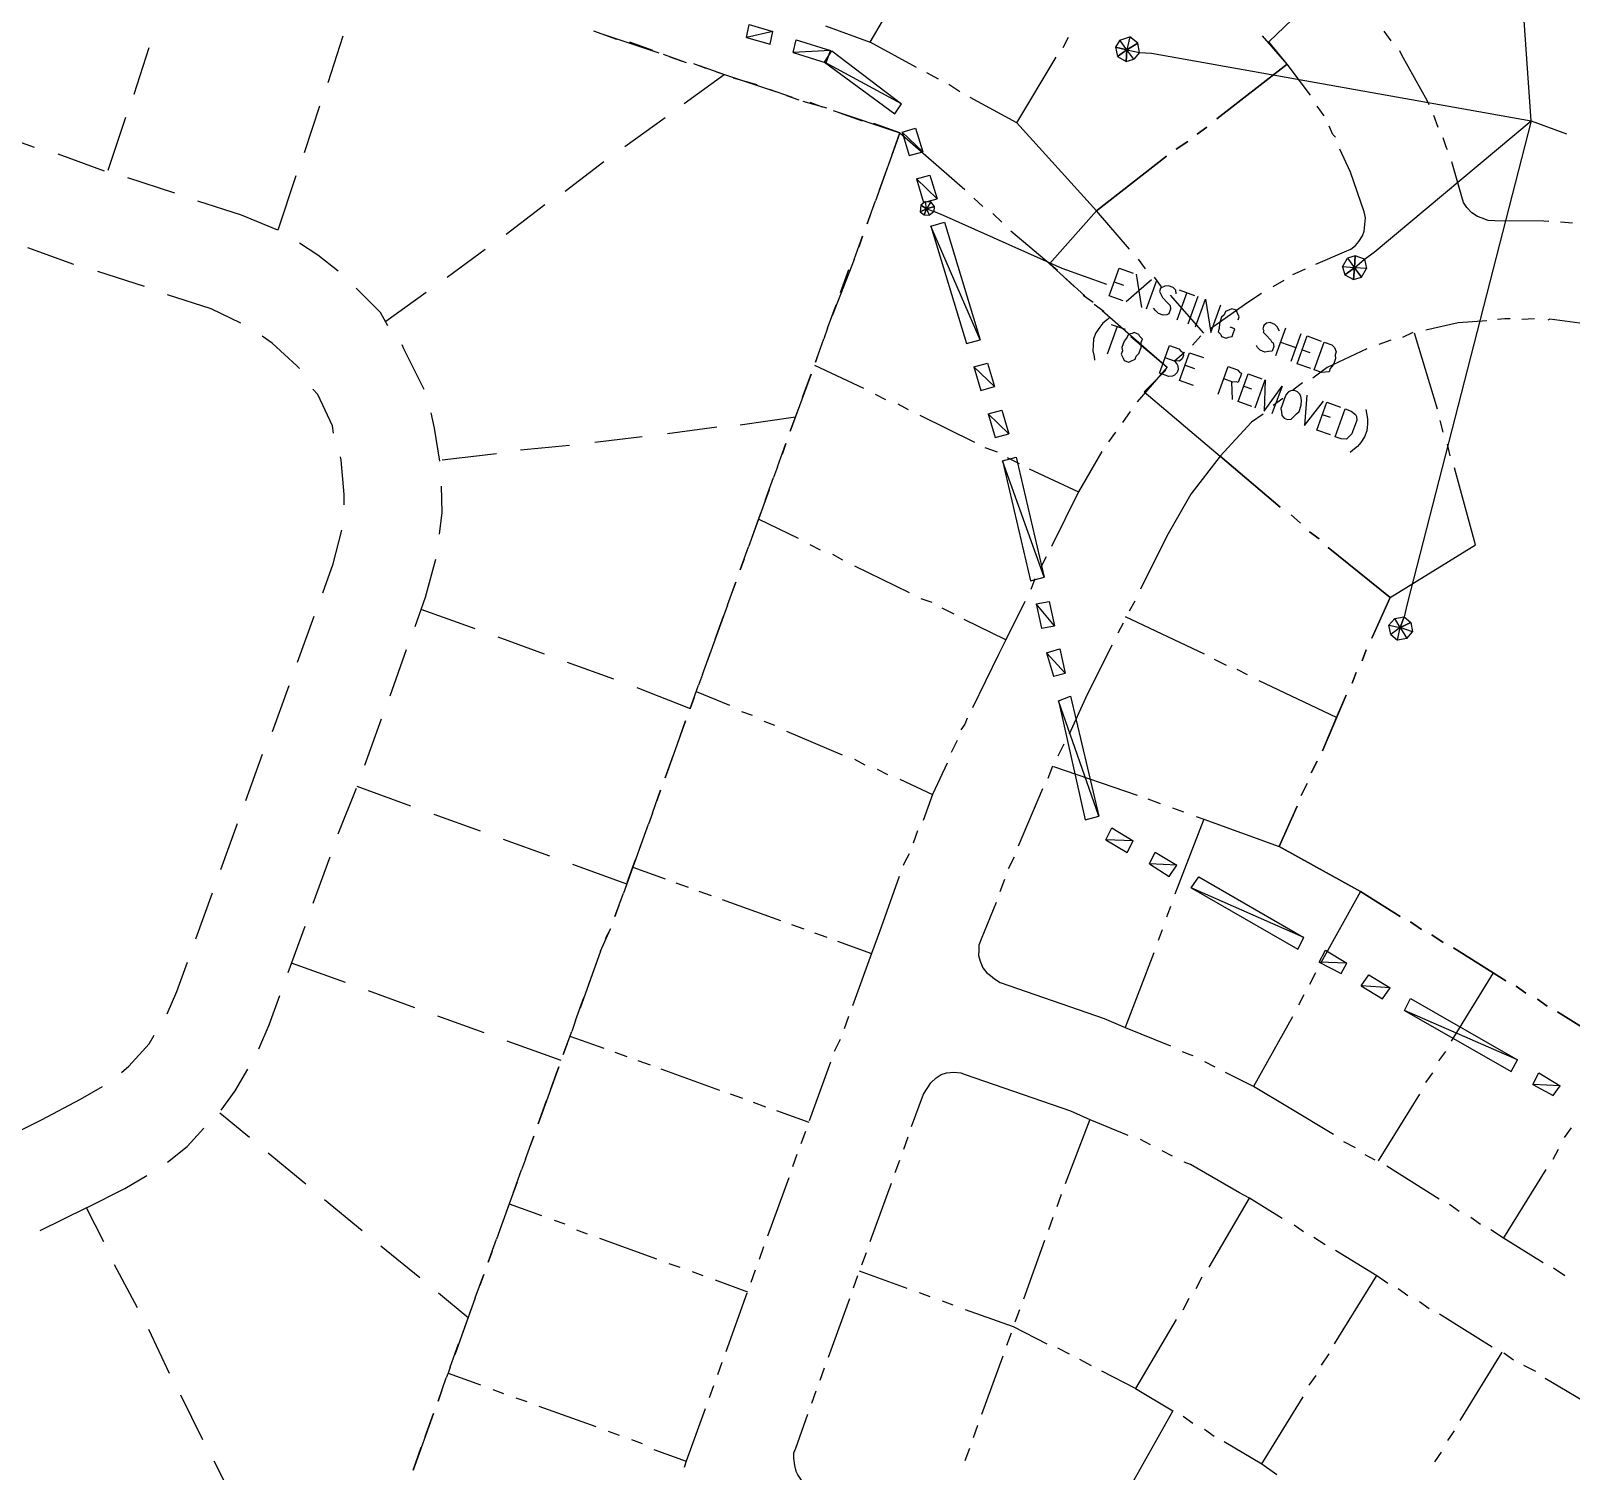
# Model space of a CAD drawing. Header units: feet. Extents: x 2484883 to 2491360, y 414166 to 419420.
# Drawn here: x 2487220 to 2488284, y 416604 to 417599 of the extents above; entities that cross this region are included whole.
import ezdxf

# ---------------------------------------------------------------- set-up
doc = ezdxf.new("R2010")
doc.units = ezdxf.units.FT
for name, color, linetype in [('CLEARING_LIMITS', 4, 'Continuous'), ('EXISTING_DETAIL', 9, 'Continuous'), ('SITE_BASE', 8, 'Continuous')]:
    doc.layers.add(name, color=color, linetype=linetype)

msp = doc.modelspace()

# ---------------------------------------------------------------- linework, layer by layer
at = {"layer": 'CLEARING_LIMITS'}
for points in [[(2487733, 417598.5), (2487714.7, 417594.4), (2487716.7, 417603.3), (2487733, 417598.5)], [(2487731, 417589.7), (2487733, 417598.5), (2487714.7, 417594.4), (2487731, 417589.7)], [(2487772.8, 417585.4), (2487747, 417583.9), (2487749, 417592.8), (2487772.8, 417585.4)], [(2487769.7, 417576.9), (2487772.8, 417585.4), (2487747, 417583.9), (2487769.7, 417576.9)], [(2487821.9, 417548.4), (2487768.6, 417577.3), (2487773.8, 417585), (2487821.9, 417548.4)], [(2487817.1, 417541.7), (2487821.9, 417548.4), (2487768.6, 417577.3), (2487817.1, 417541.7)], [(2487836.5, 417515.4), (2487822.2, 417529), (2487831.5, 417531.7), (2487836.5, 417515.4)], [(2487827.1, 417512.8), (2487836.5, 417515.4), (2487822.2, 417529), (2487827.1, 417512.8)], [(2487846.4, 417483), (2487832.1, 417496.6), (2487841.4, 417499.2), (2487846.4, 417483)], [(2487837, 417480.4), (2487846.4, 417483), (2487832.1, 417496.6), (2487837, 417480.4)], [(2487876.2, 417385.6), (2487842, 417464.1), (2487851.4, 417466.8), (2487876.2, 417385.6)], [(2487866.8, 417383), (2487876.2, 417385.6), (2487842, 417464.1), (2487866.8, 417383)], [(2487886.1, 417353.2), (2487871.7, 417366.8), (2487881.1, 417369.4), (2487886.1, 417353.2)], [(2487876.7, 417350.6), (2487886.1, 417353.2), (2487871.7, 417366.8), (2487876.7, 417350.6)], [(2487896, 417320.7), (2487881.7, 417334.3), (2487891, 417337), (2487896, 417320.7)], [(2487886.6, 417318.1), (2487896, 417320.7), (2487881.7, 417334.3), (2487886.6, 417318.1)], [(2487920.3, 417221.7), (2487891.6, 417301.9), (2487900.9, 417304.5), (2487920.3, 417221.7)], [(2487911, 417219.1), (2487920.3, 417221.7), (2487891.6, 417301.9), (2487911, 417219.1)], [(2487927.4, 417187.9), (2487914.9, 417203.2), (2487923.8, 417204.8), (2487927.4, 417187.9)], [(2487918.4, 417186.3), (2487927.4, 417187.9), (2487914.9, 417203.2), (2487918.4, 417186.3)], [(2487934.8, 417155.2), (2487921.9, 417169.4), (2487931.2, 417172.1), (2487934.8, 417155.2)], [(2487926.8, 417153.2), (2487934.8, 417155.2), (2487921.9, 417169.4), (2487926.8, 417153.2)], [(2487958, 417056.5), (2487930.3, 417136.3), (2487938.6, 417139.3), (2487958, 417056.5)], [(2487948.7, 417053.9), (2487958, 417056.5), (2487930.3, 417136.3), (2487948.7, 417053.9)], [(2487981.9, 417039.5), (2487963, 417040.3), (2487967.1, 417048.4), (2487981.9, 417039.5)], [(2487977.8, 417031.4), (2487981.9, 417039.5), (2487963, 417040.3), (2487977.8, 417031.4)], [(2488011.9, 417022.6), (2487993, 417023.5), (2487997.1, 417031.6), (2488011.9, 417022.6)], [(2488006.7, 417014.9), (2488011.9, 417022.6), (2487993, 417023.5), (2488006.7, 417014.9)], [(2488099.8, 416972.8), (2488021.9, 417007), (2488027.1, 417014.7), (2488099.8, 416972.8)], [(2488095.6, 416964.7), (2488099.8, 416972.8), (2488021.9, 417007), (2488095.6, 416964.7)], [(2488129.4, 416954.9), (2488110.4, 416955.7), (2488114.6, 416963.9), (2488129.4, 416954.9)], [(2488125.6, 416947.8), (2488129.4, 416954.9), (2488110.4, 416955.7), (2488125.6, 416947.8)], [(2488159.4, 416938), (2488139.3, 416939.3), (2488144.5, 416947), (2488159.4, 416938)], [(2488154.1, 416930.3), (2488159.4, 416938), (2488139.3, 416939.3), (2488154.1, 416930.3)], [(2488247.2, 416888.2), (2488169.3, 416922.4), (2488173.5, 416930.5), (2488247.2, 416888.2)], [(2488243, 416880.1), (2488247.2, 416888.2), (2488169.3, 416922.4), (2488243, 416880.1)], [(2488276.8, 416870.3), (2488257.8, 416871.2), (2488262, 416879.3), (2488276.8, 416870.3)], [(2488272, 416863.6), (2488276.8, 416870.3), (2488257.8, 416871.2), (2488272, 416863.6)]]:
    msp.add_lwpolyline(points, dxfattribs=at)
at = {"layer": 'EXISTING_DETAIL'}
for p, q in [((2487613.5, 417597.3), (2487654.3, 417583.7)), ((2487832.2, 417573.5), (2487800.1, 417591.1)), ((2487933.5, 417587.4), (2487937.2, 417594.5)), ((2488160.1, 417592.1), (2488155.2, 417598.6)), ((2487661.7, 417581), (2487670.3, 417577.9)), ((2487678.1, 417576.3), (2487686.6, 417573.2)), ((2487694, 417570.5), (2487734.8, 417557)), ((2487847.4, 417565.6), (2487839.3, 417569.8)), ((2487862.2, 417556.7), (2487854.5, 417561.9)), ((2487742.3, 417554.3), (2487750.8, 417551.2)), ((2487758.6, 417549.6), (2487767.1, 417546.5)), ((2487901.4, 417535.3), (2487869.3, 417552.9)), ((2488113.7, 417540.3), (2488108.9, 417546.9)), ((2488192.6, 417532.2), (2488189.6, 417540.5)), ((2487820.7, 417528.4), (2487803.8, 417481.6)), ((2487871.8, 417483.4), (2487878.1, 417477.5)), ((2487800.7, 417473), (2487798, 417465.6)), ((2487884.8, 417472.7), (2487891.1, 417466.8)), ((2488285.4, 417466.2), (2488277.1, 417466.8)), ((2487794.9, 417457.1), (2487792.3, 417449.6)), ((2487897.4, 417460.9), (2487929.6, 417433.7)), ((2487789.2, 417441.1), (2487773.9, 417402.2)), ((2487985.3, 417441.2), (2487990.1, 417434.6)), ((2487934.8, 417428.2), (2487941.1, 417422.3)), ((2487996.4, 417428.8), (2488001.2, 417422.2)), ((2488085.8, 417426.5), (2488078.2, 417422)), ((2487947.4, 417416.4), (2487954.1, 417411.6)), ((2487954.8, 417410.1), (2487961.5, 417405.3)), ((2488007.5, 417416.3), (2488030.5, 417390)), ((2487967.7, 417399.4), (2487974, 417393.5)), ((2488259, 417400), (2488250.4, 417399.5)), ((2487770.8, 417393.6), (2487768.1, 417386.2)), ((2487980.3, 417387.7), (2488005.2, 417366.6)), ((2488028.6, 417388.2), (2488022.8, 417381.9)), ((2488175, 417390.6), (2488167.8, 417387.2)), ((2488192, 417337.6), (2488176.1, 417390.2)), ((2487765, 417377.7), (2487762.3, 417370.2)), ((2488017.3, 417376.7), (2488010.3, 417370.8)), ((2488159.9, 417385.3), (2488151.6, 417382.3)), ((2487761.6, 417368.1), (2487795.5, 417352.2)), ((2487759.3, 417361.7), (2487745, 417322.4)), ((2488098.7, 417355.7), (2488092.1, 417350.8)), ((2487803.7, 417348.1), (2487810.7, 417344.3)), ((2488085.2, 417344.9), (2488078.6, 417340.1)), ((2487819.2, 417341.3), (2487826.3, 417337.5)), ((2487979.7, 417336.1), (2487974.5, 417328.4)), ((2487834.4, 417333.4), (2487872.2, 417314.9)), ((2488195.9, 417321.8), (2488193.9, 417329.7)), ((2487742, 417313.9), (2487739.3, 417306.4)), ((2487969.7, 417321.7), (2487964.9, 417315.1)), ((2488200.8, 417305.5), (2488198.9, 417313.5)), ((2487879.3, 417311.1), (2487887.8, 417308.1)), ((2487894.9, 417304.3), (2487903, 417300.2)), ((2487960.1, 417308.4), (2487944, 417280.5)), ((2487736.2, 417297.9), (2487733.5, 417290.5)), ((2487750.7, 417248.2), (2487723.1, 417261.7)), ((2487765.9, 417240.3), (2487758.8, 417244)), ((2487713.1, 417234.1), (2487710.4, 417226.6)), ((2487781.4, 417233.4), (2487774.4, 417237.2)), ((2487827.4, 417210.8), (2487789.6, 417229.3)), ((2487921.8, 417235.6), (2487918, 417228.6)), ((2487707.3, 417218.1), (2487704.7, 417210.7)), ((2487913.9, 417220.4), (2487911.2, 417213)), ((2487843, 417204), (2487835.5, 417206.7)), ((2487701.6, 417202.2), (2487687.3, 417162.8)), ((2487858.1, 417196.1), (2487850, 417200.2)), ((2487982.9, 417205.1), (2487979.1, 417198.1)), ((2487893.8, 417178.4), (2487865.2, 417192.3)), ((2487975, 417189.9), (2487971.2, 417182.9)), ((2488031, 417168.5), (2487976.5, 417194.2)), ((2488046.2, 417160.6), (2488038, 417164.7)), ((2487684.3, 417154.3), (2487681.6, 417146.9)), ((2488060.7, 417154.1), (2488053.6, 417157.9)), ((2487680, 417142.6), (2487703.1, 417133.1)), ((2488122.2, 417124.7), (2488068.8, 417150)), ((2487678.5, 417138.4), (2487675.8, 417130.9)), ((2487672.7, 417122.4), (2487658.5, 417083)), ((2487711.2, 417128.9), (2487718.6, 417126.3)), ((2487726.8, 417122.1), (2487734.2, 417119.4)), ((2487742.3, 417115.3), (2487780.9, 417098.9)), ((2487860.2, 417108.7), (2487856.1, 417100.6)), ((2487933.9, 417106.2), (2487929.7, 417098)), ((2487789.4, 417095.8), (2487796.5, 417092.1)), ((2487926, 417091), (2487922.9, 417082.5)), ((2487984.9, 417070.9), (2487927, 417090.6)), ((2487805, 417089), (2487812.1, 417085.3)), ((2487820.6, 417082.2), (2487843.2, 417071.6)), ((2487655.4, 417074.5), (2487652.7, 417067.1)), ((2487919.1, 417075.4), (2487902.4, 417035.8)), ((2488000.8, 417065.1), (2487992.3, 417068.2)), ((2487649.7, 417058.6), (2487647, 417051.1)), ((2488016.8, 417059.4), (2488009.3, 417062)), ((2488030.6, 417054.4), (2488010.7, 417002.6)), ((2487832.9, 417046.5), (2487829.8, 417037.9)), ((2487899.7, 417028.3), (2487895.6, 417020.2)), ((2488138.8, 417004.4), (2488082.7, 417035.5)), ((2487636.2, 417021.4), (2487658.5, 417013.3)), ((2487666, 417010.6), (2487674.5, 417007.5)), ((2487681.9, 417004.8), (2487690.4, 417001.7)), ((2487892.9, 417012.7), (2487889.8, 417004.2)), ((2487626.6, 416994.8), (2487623.9, 416987.3)), ((2487697.9, 416999), (2487738.3, 416984.4)), ((2488007.6, 416994.1), (2488004.9, 416986.7)), ((2487620.8, 416978.8), (2487617.1, 416971.7)), ((2487745.8, 416981.7), (2487754.3, 416978.7)), ((2487761.7, 416976), (2487770.2, 416972.9)), ((2488001.9, 416978.1), (2487999.2, 416970.7)), ((2487614, 416963.2), (2487599.8, 416923.9)), ((2487777.7, 416970.2), (2487801.1, 416961.7)), ((2487996.1, 416962.2), (2487976.2, 416910.5)), ((2488107.7, 416948.3), (2488103.6, 416940.2)), ((2488230.5, 416948.4), (2488201.4, 416901.2)), ((2488099.8, 416933.1), (2488096.1, 416926)), ((2487596.7, 416915.4), (2487594, 416907.9)), ((2487785.3, 416918.1), (2487782.2, 416909.6)), ((2488091.9, 416917.9), (2488065, 416869.9)), ((2487590.9, 416899.4), (2487588.2, 416892)), ((2487592.8, 416904.7), (2487616.2, 416896.3)), ((2487779.5, 416902.2), (2487775.4, 416894)), ((2487623.7, 416893.6), (2487632.2, 416890.5)), ((2487639.6, 416887.8), (2487648.1, 416884.7)), ((2488038.5, 416883.1), (2488031.4, 416886.9)), ((2488197.6, 416894.1), (2488192.8, 416887.5)), ((2487585.1, 416883.5), (2487570.9, 416844.1)), ((2487655.6, 416882), (2487696, 416867.4)), ((2487772.7, 416886.6), (2487758.1, 416846.2)), ((2488188.6, 416879.3), (2488183.8, 416872.7)), ((2487703.5, 416864.7), (2487712, 416861.7)), ((2487719.4, 416859), (2487727.9, 416855.9)), ((2488179.7, 416864.5), (2488151, 416818.4)), ((2487735.4, 416853.2), (2487757.7, 416845.1)), ((2487952, 416847), (2487934.8, 416802.7)), ((2487567.8, 416835.6), (2487565.1, 416828.1)), ((2487755.4, 416838.7), (2487752.3, 416830.2)), ((2487826.1, 416834.8), (2487823.1, 416826.3)), ((2488284.3, 416841.2), (2488279.5, 416834.5)), ((2487993.8, 416829.5), (2487986.8, 416833.3)), ((2488009, 416821.6), (2488001.9, 416825.4)), ((2488127, 416831.9), (2488135.1, 416827.7)), ((2488275.3, 416826.3), (2488271.6, 416819.3)), ((2487562.1, 416819.6), (2487559.4, 416812.2)), ((2487749.6, 416822.8), (2487746.6, 416814.3)), ((2487820.4, 416818.8), (2487817.3, 416810.3)), ((2488141.8, 416822.9), (2488148.8, 416819.2)), ((2488157, 416815), (2488193.2, 416792.3)), ((2488266.8, 416812.6), (2488237.7, 416765.4)), ((2487743.9, 416806.8), (2487729.2, 416766.4)), ((2487814.6, 416802.9), (2487800, 416762.5)), ((2487932.1, 416795.3), (2487929.1, 416786.8)), ((2488034.3, 416745.1), (2488062.3, 416792.7)), ((2487550.9, 416788.8), (2487573.2, 416780.7)), ((2488200.3, 416788.5), (2488207, 416783.7)), ((2487581.8, 416777.6), (2487589.2, 416774.9)), ((2487597.3, 416770.8), (2487604.8, 416768.1)), ((2487926.4, 416779.3), (2487923.3, 416770.8)), ((2488093, 416774.4), (2488099.6, 416769.6)), ((2488215.1, 416779.6), (2488221.8, 416774.7)), ((2487613.3, 416765), (2487652.6, 416750.8)), ((2487920.6, 416763.4), (2487906, 416722.9)), ((2488106.7, 416765.8), (2488114.5, 416760.6)), ((2487539, 416755.8), (2487536.3, 416748.4)), ((2487726.6, 416759), (2487723.5, 416750.4)), ((2487797.3, 416755), (2487794.2, 416746.5)), ((2487533.2, 416739.9), (2487530.5, 416732.4)), ((2487661.1, 416747.7), (2487668.6, 416745)), ((2487677.1, 416742), (2487684.6, 416739.3)), ((2487720.8, 416743), (2487717.7, 416734.5)), ((2487791.5, 416739.1), (2487788.5, 416730.6)), ((2487825.7, 416730.3), (2487792.7, 416742.3)), ((2488025.3, 416730.3), (2488029.5, 416738.4)), ((2488121, 416692.1), (2488150.1, 416739.3)), ((2488272.2, 416744.5), (2488279.9, 416739.3)), ((2487693.1, 416736.2), (2487715.4, 416728.1)), ((2488164.9, 416730.4), (2488171.5, 416725.6)), ((2487527.4, 416723.9), (2487513.2, 416684.5)), ((2487715, 416727), (2487700.4, 416686.6)), ((2487785.8, 416723.1), (2487771.1, 416682.7)), ((2487841.6, 416724.6), (2487834.2, 416727.3)), ((2487857.6, 416718.8), (2487850.1, 416721.5)), ((2488016.3, 416715.5), (2488020.5, 416723.6)), ((2488179.7, 416721.4), (2488186.3, 416716.6)), ((2487903.3, 416715.5), (2487900.2, 416707)), ((2488193.4, 416712.8), (2488229.7, 416690.1)), ((2487897.5, 416699.5), (2487894.4, 416691)), ((2487937.9, 416684.9), (2487929.8, 416689.1)), ((2488112, 416677.3), (2488117.2, 416685.1)), ((2488207.6, 416639.1), (2488236.7, 416686.3)), ((2488237.8, 416686), (2488244.5, 416681.1)), ((2487697.7, 416679.2), (2487694.6, 416670.7)), ((2487768.5, 416675.2), (2487765.4, 416666.7)), ((2487891.7, 416683.6), (2487877.1, 416643.2)), ((2487953.1, 416677), (2487945, 416681.2)), ((2488251.5, 416677.4), (2488259.7, 416673.2)), ((2487508.6, 416671.8), (2487530.9, 416663.7)), ((2487983.5, 416661.2), (2487960.2, 416673.3)), ((2488103.4, 416663.6), (2488108.2, 416670.3)), ((2488266.3, 416668.4), (2488303, 416646.8)), ((2487504.4, 416660.1), (2487501.7, 416652.6)), ((2487539.5, 416660.6), (2487546.9, 416657.9)), ((2487555.4, 416654.9), (2487562.9, 416652.2)), ((2487691.9, 416663.2), (2487688.9, 416654.7)), ((2487762.7, 416659.3), (2487759.6, 416650.8)), ((2488070.6, 416609.3), (2488099.3, 416655.5)), ((2487498.6, 416644.1), (2487484.4, 416604.8)), ((2487571.4, 416649.1), (2487610.7, 416634.9)), ((2488016.3, 416642.2), (2488023, 416637.3)), ((2487619.2, 416631.8), (2487626.7, 416629.1)), ((2487874.4, 416635.7), (2487871.4, 416627.2)), ((2488031.1, 416633.2), (2488037.8, 416628.4)), ((2488199.1, 416625.4), (2488203.9, 416632.1)), ((2487635.2, 416626), (2487642.6, 416623.3)), ((2487650.8, 416619.2), (2487673.1, 416611.1)), ((2487868.7, 416619.8), (2487865.6, 416611.3)), ((2488190.1, 416610.6), (2488194.9, 416617.3))]:
    msp.add_line(p, q, dxfattribs=at)
for points in [[(2487769.3, 417602.3), (2487800.1, 417591.1), (2487828.1, 417638.7)], [(2488088.1, 417576), (2488075.6, 417591.3), (2488123.7, 417637.7)], [(2488104.4, 417554.5), (2488088.1, 417576), (2488039.6, 417538.2), (2488088.1, 417576), (2488071.1, 417595.4)], [(2487979.3, 417448.1), (2487956.4, 417474.5), (2488004.9, 417512.3), (2487956.4, 417474.5), (2487901.4, 417535.3), (2487928.7, 417580.7)], [(2488186.2, 417547.8), (2488184.8, 417550.7), (2488167.3, 417582.2), (2488166, 417585.1)], [(2487774.6, 417543.8), (2487820.7, 417528.4), (2487865.5, 417489.3)], [(2488026.1, 417527.5), (2488032.6, 417532.3), (2488026.1, 417527.5)], [(2488121.6, 417525.4), (2488119.8, 417527.3), (2488117.1, 417533.1)], [(2488011.5, 417517.1), (2488019.5, 417522.6), (2488011.5, 417517.1)], [(2488107.9, 417437.8), (2488127.8, 417446.2), (2488132.1, 417448.2), (2488135.4, 417450.7), (2488137.6, 417453.5), (2488140.2, 417457.3), (2488141.4, 417460.5), (2488141.9, 417465.2), (2488142.3, 417469.8), (2488141.4, 417473.8), (2488132, 417501.2), (2488124.6, 417517.1)], [(2488199, 417516.7), (2488198.3, 417518.1), (2488196, 417525)], [(2488268.9, 417467.3), (2488265.4, 417467.4), (2488231.7, 417467.6), (2488227.1, 417468), (2488222.8, 417469.6), (2488219.6, 417470.7), (2488215.8, 417473.3), (2488212.3, 417477), (2488209.9, 417480.3), (2488208.9, 417484.2), (2488202, 417508.4)], [(2487956.4, 417474.5), (2487924, 417438.1), (2487948.5, 417416)], [(2488100.7, 417434.4), (2488093.4, 417431), (2488092, 417430.3)], [(2488070.5, 417417.6), (2488061.1, 417411.4), (2488035.2, 417393.1)], [(2487960.4, 417405.7), (2488005.2, 417366.6), (2487984.6, 417342.8)], [(2488226.1, 417398.6), (2488206.3, 417397.3), (2488184, 417392.2)], [(2488242.2, 417400), (2488238.6, 417400.1), (2488233.6, 417399.5)], [(2488309.3, 417392.6), (2488300.8, 417395.7), (2488269.7, 417399.7), (2488268.3, 417399)], [(2488143.3, 417379.3), (2488115.8, 417366.4), (2488105.9, 417359.1)], [(2488004.4, 417364.5), (2487989.4, 417349.5), (2488041.9, 417305.2)], [(2488071.7, 417334.2), (2488063.6, 417328.7), (2488041.9, 417305.2), (2488083.3, 417269.9), (2488041.9, 417305.2), (2488021.6, 417278.9), (2488005.1, 417250), (2487987, 417213.2)], [(2487910, 417296.4), (2487944, 417280.5), (2487925.5, 417242.7)], [(2488159.3, 417207.5), (2488218.2, 417243.9), (2488203.8, 417297.2)], [(2487730.4, 417282), (2487723.1, 417261.7), (2487716.2, 417242.6)], [(2488097.3, 417258.8), (2488091, 417264.6), (2488097.3, 417258.8)], [(2488110.3, 417248.1), (2488103.6, 417252.9), (2488110.3, 417248.1)], [(2488146.8, 417179.5), (2488159.3, 417207.5), (2488116.6, 417242.2), (2488159.3, 417207.5), (2488146.8, 417179.5)], [(2487907, 417204.9), (2487893.8, 417178.4), (2487888.9, 417168.1), (2487870.8, 417131.4)], [(2487967.1, 417174.7), (2487949, 417138), (2487937.6, 417113.2)], [(2488140, 417163.9), (2488142.7, 417171.4), (2488140, 417163.9)], [(2488133.2, 417148.4), (2488135.9, 417155.8), (2488133.2, 417148.4)], [(2488112.7, 417101.7), (2488122.2, 417124.7), (2488129, 417140.2), (2488112.7, 417101.7)], [(2487867.1, 417124.3), (2487865.5, 417120.1), (2487862.9, 417116.2)], [(2487853.4, 417093.2), (2487843.2, 417071.6), (2487836.7, 417053.5)], [(2488104.8, 417086.5), (2488108.9, 417094.6), (2488104.8, 417086.5)], [(2488097.9, 417070.9), (2488102.1, 417079), (2488097.9, 417070.9)], [(2488025.3, 417056.3), (2488030.6, 417054.4), (2488082.7, 417035.5), (2488095.2, 417063.5), (2488082.7, 417035.5), (2488138.8, 417004.4), (2488166.3, 416987.2), (2488138.8, 417004.4), (2488111.5, 416955.3)], [(2487643.9, 417042.6), (2487636.2, 417021.4), (2487629.7, 417003.3)], [(2487827.1, 417030.5), (2487823.8, 417024.5), (2487823, 417022.4)], [(2487820.3, 417014.9), (2487806.5, 416976.6), (2487801.1, 416961.7), (2487788, 416925.6)], [(2487887.1, 416996.8), (2487876.8, 416971.6), (2487875.3, 416967.4), (2487875.2, 416963.8), (2487875.1, 416960.2), (2487876.1, 416956.3), (2487878.1, 416951.9), (2487880.5, 416948.6), (2487883.3, 416946.4), (2487886.1, 416944.2), (2487890, 416941.6), (2487961.7, 416916.9), (2487976.2, 416910.5), (2488007.7, 416897.9)], [(2488181.1, 416978.3), (2488173.4, 416983.5), (2488181.1, 416978.3)], [(2488195.9, 416969.3), (2488188.2, 416974.5), (2488195.9, 416969.3)], [(2488239.3, 416942.8), (2488230.5, 416948.4), (2488203, 416965.6), (2488239.3, 416942.8)], [(2488253, 416934.3), (2488246.3, 416939.1), (2488253, 416934.3)], [(2488267.8, 416925.3), (2488261.1, 416930.1), (2488267.8, 416925.3)], [(2488311.1, 416898.8), (2488274.9, 416921.5), (2488311.1, 416898.8)], [(2488023.3, 416891), (2488021.1, 416891.8), (2488015.8, 416893.7)], [(2487828.8, 416842.2), (2487836.9, 416864.6), (2487839.5, 416868.5), (2487842.1, 416872.3), (2487845.8, 416875.8), (2487849.1, 416878.2), (2487853, 416879.2), (2487858, 416879.8), (2487862.7, 416879.3), (2487865.9, 416878.2), (2487938.6, 416853.1), (2487952, 416847), (2487978.2, 416836.3)], [(2488120.3, 416836.7), (2488089.6, 416855), (2488065, 416869.9), (2488045.5, 416879.4)], [(2488084.8, 416778.6), (2488062.3, 416792.7), (2488055.2, 416796.5), (2488021.4, 416815.9), (2488017.1, 416817.5)], [(2487556.3, 416803.7), (2487550.9, 416788.8), (2487542.1, 416764.3)], [(2488228.8, 416771), (2488237.7, 416765.4), (2488265.1, 416748.2)], [(2488121.5, 416756.9), (2488150.1, 416739.3), (2488157.8, 416734.1)], [(2487922.4, 416691.8), (2487899.1, 416703.8), (2487866.1, 416715.7)], [(2488011.5, 416708.8), (2487983.5, 416661.2), (2488009.2, 416645.9), (2487982.3, 416597.9)], [(2487510.1, 416676), (2487508.6, 416671.8), (2487507.4, 416668.6)], [(2487686.2, 416647.3), (2487673.1, 416611.1), (2487671.6, 416606.8)], [(2487756.9, 416643.3), (2487748.5, 416619.9), (2487747.3, 416616.7), (2487747.2, 416613.2), (2487747.8, 416608.1), (2487748.8, 416604.2), (2487750.1, 416601.3), (2487752.6, 416598), (2487755.4, 416595.8), (2487759.2, 416593.2), (2487762, 416591), (2487783.3, 416583.3), (2487806.7, 416574.8)], [(2488044.8, 416624.6), (2488070.6, 416609.3), (2488081.1, 416601.9)]]:
    msp.add_lwpolyline(points, dxfattribs=at)
at = {"layer": 'SITE_BASE'}
for p, q in [((2487436, 417595.3), (2487425.5, 417563)), ((2487625.2, 417593), (2487609.2, 417598.8)), ((2487650, 417585.3), (2487634.1, 417591)), ((2487302, 417587.2), (2487291.5, 417554.9)), ((2487673.4, 417576.8), (2487657.5, 417582.6)), ((2487699.4, 417568.6), (2487671.7, 417548.6)), ((2487698.3, 417569), (2487682.3, 417574.8)), ((2487722.1, 417561.6), (2487705.7, 417566.3)), ((2487746.5, 417552.8), (2487730.6, 417558.5)), ((2487419.7, 417547), (2487409.3, 417514.7)), ((2487770.3, 417545.4), (2487754, 417550.1)), ((2487285.7, 417539), (2487273.7, 417502.4)), ((2487658.5, 417538.9), (2487630.8, 417518.8)), ((2487794.8, 417536.5), (2487778.8, 417542.3)), ((2488256.7, 417536.7), (2488281.2, 417527.8)), ((2487222.9, 417518.4), (2487191, 417529.9)), ((2487271.2, 417502.1), (2487239.3, 417513.7)), ((2487616.3, 417508.5), (2487589.6, 417488)), ((2487806.5, 417489), (2487812.3, 417505)), ((2487319.8, 417486.9), (2487287.5, 417497.4)), ((2487575.4, 417478.7), (2487548.8, 417458.3)), ((2487798, 417465.6), (2487803.8, 417481.6)), ((2487789.2, 417441.1), (2487794.9, 417457.1)), ((2487250.2, 417437.5), (2487218.3, 417449.1)), ((2487534.2, 417447.9), (2487508, 417428.5)), ((2487298.9, 417422.4), (2487266.6, 417432.8)), ((2487779.7, 417418.1), (2487785.4, 417434.1)), ((2487983.9, 417430.9), (2487987.6, 417407.9)), ((2487968.8, 417425.5), (2487975.1, 417423.2)), ((2487994.6, 417427), (2487977, 417411.7)), ((2487997.7, 417425.9), (2487990.8, 417406.7)), ((2488013.7, 417420.1), (2488024.3, 417416.2)), ((2487493.4, 417418.2), (2487465.7, 417398.1)), ((2487770.8, 417393.6), (2487776.6, 417409.6)), ((2488019, 417418.2), (2488012.1, 417399)), ((2488026.5, 417415.5), (2488019.5, 417396.3)), ((2487970.8, 417394.7), (2487963.9, 417375.5)), ((2487966.6, 417396.2), (2487976.2, 417392.8)), ((2488087.1, 417393.6), (2488080.2, 417374.4)), ((2488097.7, 417389.7), (2488090.8, 417370.6)), ((2487762.3, 417370.2), (2487768.1, 417386.2)), ((2488083.6, 417384), (2488094.3, 417380.1)), ((2488098.5, 417378.6), (2488103.8, 417376.7)), ((2488017.8, 417368.1), (2488024.1, 417365.8)), ((2487753.5, 417345.8), (2487759.3, 417361.7)), ((2488049.7, 417356.6), (2488050.1, 417344.4)), ((2488058.2, 417353.5), (2488063.5, 417351.6)), ((2487745, 417322.4), (2487750.8, 417338.3)), ((2488112.4, 417333.9), (2488117.8, 417332)), ((2487694.3, 417325.1), (2487660.2, 417320.6)), ((2487748.5, 417332), (2487710.4, 417326.5)), ((2487592.4, 417312.6), (2487558.7, 417309.2)), ((2487642.6, 417318.5), (2487610, 417314.7)), ((2487736.2, 417297.9), (2487742, 417313.9)), ((2487542.1, 417306.7), (2487504.5, 417302.3)), ((2487727.7, 417274.5), (2487733.5, 417290.5)), ((2487718.9, 417250), (2487724.7, 417266)), ((2487710.4, 417226.6), (2487716.2, 417242.6)), ((2487701.6, 417202.2), (2487707.3, 417218.1)), ((2487527.3, 417185.8), (2487490, 417199.3)), ((2487404.7, 417162.8), (2487416.2, 417194.7)), ((2487693.1, 417178.8), (2487698.9, 417194.7)), ((2487575.1, 417168.5), (2487543.2, 417180.1)), ((2487468.5, 417139.7), (2487480, 417171.6)), ((2487684.3, 417154.3), (2487690, 417170.3)), ((2487623, 417151.2), (2487591.1, 417162.7)), ((2487387.4, 417114.9), (2487398.9, 417146.8)), ((2487451.2, 417091.8), (2487462.7, 417123.8)), ((2487667, 417106.4), (2487672.7, 417122.4)), ((2487369, 417067.4), (2487380.5, 417099.4)), ((2487658.5, 417083), (2487664.3, 417099)), ((2487432.8, 417044.4), (2487445.4, 417075.9)), ((2487483, 417063.5), (2487445.8, 417077)), ((2487649.7, 417058.6), (2487655.4, 417074.5)), ((2487530.9, 417046.2), (2487499, 417057.7)), ((2487351.7, 417019.6), (2487363.2, 417051.5)), ((2487641.2, 417035.2), (2487647, 417051.1)), ((2487578.8, 417028.9), (2487546.9, 417040.4)), ((2487415.5, 416996.5), (2487427.1, 417028.4)), ((2487632.4, 417010.7), (2487638.1, 417026.7)), ((2487632, 417009.6), (2487594.7, 417023.1)), ((2487334.4, 416971.7), (2487345.9, 417003.6)), ((2487623.9, 416987.3), (2487629.7, 417003.3)), ((2487398.2, 416948.6), (2487409.8, 416980.5)), ((2487614, 416963.2), (2487620.8, 416978.8)), ((2487437.8, 416941.6), (2487400.5, 416955)), ((2487605.5, 416939.8), (2487611.3, 416955.8)), ((2487485.6, 416924.2), (2487453.7, 416935.8)), ((2487596.7, 416915.4), (2487602.4, 416931.3)), ((2487533.5, 416906.9), (2487501.6, 416918.5)), ((2487586.7, 416887.7), (2487549.4, 416901.2)), ((2487588.2, 416892), (2487594, 416907.9)), ((2487579.4, 416867.5), (2487585.1, 416883.5)), ((2487570.9, 416844.1), (2487576.7, 416860.1)), ((2487371.4, 416834.5), (2487351, 416851.4)), ((2487562.1, 416819.6), (2487567.8, 416835.6)), ((2487410.3, 416802.3), (2487384.3, 416823.7)), ((2487553.6, 416796.2), (2487559.4, 416812.2)), ((2487449.2, 416770.2), (2487423.2, 416791.6)), ((2487258.9, 416786.1), (2487226.6, 416770.1)), ((2487544.8, 416771.8), (2487550.5, 416787.7)), ((2487489.2, 416737.7), (2487462.2, 416759.5)), ((2487536.3, 416748.4), (2487542.1, 416764.3)), ((2487294, 416716.9), (2487278.3, 416746.6)), ((2487527.4, 416723.9), (2487533.2, 416739.9)), ((2487522.4, 416710.1), (2487502.1, 416727)), ((2487519, 416700.5), (2487524.8, 416716.4)), ((2487316.1, 416671.6), (2487301.8, 416702)), ((2487510.1, 416676), (2487515.9, 416692)), ((2487501.7, 416652.6), (2487507.4, 416668.6)), ((2487339.3, 416625.9), (2487324, 416656.7)), ((2487492.8, 416628.2), (2487498.6, 416644.1)), ((2487362.5, 416580.3), (2487347.1, 416611.1)), ((2487484.4, 416604.8), (2487490.1, 416620.7))]:
    msp.add_line(p, q, dxfattribs=at)
for points in [[(2488141.6, 417441.2), (2488148.2, 417446), (2488256.7, 417536.7), (2488244.1, 417718.1), (2488243.6, 417726.7), (2488237.2, 417729), (2488234.5, 417734.8), (2488243.1, 417735.3), (2488236.8, 417741.1), (2488242.6, 417743.9), (2488243.1, 417735.3), (2488236.8, 417741.1), (2488234.5, 417734.8), (2488243.1, 417735.3), (2488237.2, 417729), (2488243.1, 417735.3), (2488243.6, 417726.7), (2488243.1, 417735.3), (2488249.4, 417729.4), (2488243.6, 417726.7)], [(2487969.6, 417587.6), (2487970.9, 417581.1), (2487977.5, 417585.9), (2487969.6, 417587.6), (2487977.5, 417585.9), (2487970.9, 417581.1), (2487976.9, 417577.7), (2487977.5, 417585.9), (2487976.9, 417577.7), (2487982.3, 417579.4), (2487977.5, 417585.9), (2487986.3, 417583.9), (2487982.3, 417579.4), (2487977.5, 417585.9), (2487986.3, 417583.9), (2487985.1, 417590.4), (2487977.5, 417585.9), (2487985.1, 417590.4), (2487979.5, 417594.8), (2487977.5, 417585.9), (2487972.6, 417592.5), (2487979.5, 417594.8), (2487977.5, 417585.9), (2487972.6, 417592.5), (2487969.6, 417587.6)], [(2487986.3, 417583.9), (2487994.6, 417583.4), (2488256.7, 417536.7), (2488171, 417203.2), (2488169, 417194.3), (2488173.6, 417190.3), (2488174.8, 417183.8), (2488166.3, 417186.9), (2488170.8, 417179.3), (2488164.3, 417178), (2488166.3, 417186.9), (2488170.8, 417179.3), (2488174.8, 417183.8), (2488166.3, 417186.9), (2488173.6, 417190.3), (2488166.3, 417186.9), (2488169, 417194.3), (2488166.3, 417186.9), (2488162.6, 417193.1), (2488169, 417194.3)], [(2487815.3, 417513.5), (2487820.7, 417528.4), (2487802.6, 417534.9)], [(2487403.5, 417498.8), (2487391.1, 417461.2), (2487365.9, 417471.5), (2487335.8, 417481.2)], [(2487835.2, 417478.6), (2487834.7, 417474), (2487839.1, 417476), (2487835.2, 417478.6), (2487839.1, 417476), (2487834.7, 417474), (2487837.5, 417471.8), (2487839.1, 417476), (2487837.5, 417471.8), (2487841.1, 417471.7), (2487839.1, 417476), (2487844.4, 417474.1), (2487841.1, 417471.7), (2487839.1, 417476), (2487844.4, 417474.1), (2487844.5, 417477.7), (2487839.1, 417476), (2487844.5, 417477.7), (2487842.1, 417480.9), (2487839.1, 417476), (2487838.5, 417481), (2487842.1, 417480.9), (2487839.1, 417476), (2487838.5, 417481), (2487835.2, 417478.6)], [(2487844.4, 417474.1), (2487848.6, 417472.6), (2487932.5, 417435), (2487963.3, 417423.9)], [(2487432.6, 417432.9), (2487418.6, 417444), (2487405.9, 417452.2)], [(2488128.1, 417430.4), (2488134.1, 417427.1), (2488134.7, 417435.3), (2488128.1, 417430.4), (2488134.7, 417435.3), (2488134.1, 417427.1), (2488139.5, 417428.7), (2488134.7, 417435.3), (2488139.5, 417428.7), (2488142.9, 417434.7), (2488134.7, 417435.3), (2488141.6, 417441.2), (2488142.9, 417434.7), (2488134.7, 417435.3), (2488141.6, 417441.2), (2488135.2, 417443.5), (2488134.7, 417435.3), (2488135.2, 417443.5), (2488129.8, 417441.9), (2488134.7, 417435.3), (2488126.5, 417435.9), (2488129.8, 417441.9), (2488134.7, 417435.3), (2488126.5, 417435.9), (2488128.1, 417430.4)], [(2487974.9, 417412.5), (2487965.3, 417415.9), (2487972.2, 417435.1), (2487981.8, 417431.6)], [(2487467.1, 417395.2), (2487461.9, 417404.3), (2487445.2, 417421.2)], [(2488011.5, 417417.3), (2488011.2, 417419.8), (2488009.4, 417421.6), (2488006.3, 417422.8), (2488003.7, 417422.5), (2488000.8, 417421.1), (2488000.1, 417419), (2488000.8, 417417.6), (2488001.4, 417416.1), (2488002.1, 417414.7), (2488005.6, 417411), (2488007.3, 417409.2), (2488007.6, 417406.6), (2488006.5, 417403.5), (2488005, 417402.8), (2488002.5, 417402.5), (2487999.3, 417403.6), (2487997.6, 417405.5), (2487995.8, 417407.3)], [(2487365.5, 417397.1), (2487345, 417406.9), (2487314.8, 417416.6)], [(2488024.9, 417394.4), (2488031.8, 417413.6), (2488035.5, 417390.6), (2488042.4, 417409.7)], [(2487966, 417401.3), (2487964.2, 417399.5), (2487960.9, 417397.1), (2487958.7, 417394.3), (2487956.1, 417390.4), (2487954.5, 417386.2), (2487954.1, 417381.5), (2487954, 417377.9), (2487954.9, 417374), (2487955.2, 417371.5)], [(2488054.3, 417399.4), (2488055.1, 417401.5), (2488053.7, 417404.4), (2488053.1, 417405.9), (2488049.9, 417407), (2488048.4, 417406.3), (2488045.5, 417405), (2488044.8, 417402.8), (2488042.9, 417401.1), (2488041.4, 417396.9), (2488041.3, 417393.3), (2488040.5, 417391.1), (2488042.3, 417389.3), (2488042.9, 417387.9), (2488046.1, 417386.7), (2488047.6, 417387.4), (2488050.1, 417387.7), (2488050.9, 417389.8), (2488052, 417393), (2488048.8, 417394.2)], [(2487405.9, 417365.6), (2487404.1, 417367.5), (2487387, 417383.3), (2487380.3, 417388.1)], [(2487982.5, 417390.5), (2487981.1, 417389.8), (2487978.6, 417389.5), (2487977.8, 417387.4), (2487975.6, 417384.6), (2487974.1, 417380.3), (2487974.4, 417377.8), (2487973.6, 417375.7), (2487974.9, 417372.8), (2487975.6, 417371.3), (2487978.8, 417370.2), (2487980.3, 417370.8), (2487983.2, 417372.2), (2487983.9, 417374.3), (2487985.8, 417376.1), (2487987.3, 417380.3), (2487987.4, 417383.9), (2487988.2, 417386), (2487986.4, 417387.9), (2487985.7, 417389.3), (2487982.5, 417390.5)], [(2488082.8, 417391.5), (2488081.4, 417394.4), (2488079.7, 417396.2), (2488076.5, 417397.4), (2488074, 417397.1), (2488072.1, 417395.4), (2488071.3, 417393.2), (2488072, 417391.8), (2488071.6, 417390.7), (2488073.4, 417388.9), (2488076.9, 417385.2), (2488077.6, 417383.8), (2488078.6, 417383.4), (2488078.9, 417380.9), (2488077.8, 417377.7), (2488075.2, 417377.4), (2488072.7, 417377.1), (2488069.5, 417378.3), (2488067.8, 417380.1), (2488067.1, 417381.5)], [(2488104.6, 417365.6), (2488095.1, 417369), (2488102, 417388.2), (2488111.6, 417384.7)], [(2487492.1, 417351.3), (2487491.4, 417352.7), (2487478.1, 417379.2), (2487476.8, 417382.1)], [(2488010.3, 417370.8), (2488012.1, 417369), (2488012.7, 417367.5), (2488013, 417365), (2488012.3, 417362.9), (2488010.4, 417361.1), (2488009, 417360.5), (2488006.5, 417360.2), (2488000.1, 417362.5), (2488007, 417381.6), (2488013.4, 417379.3), (2488015.1, 417377.5), (2488016.2, 417377.1), (2488016.5, 417374.6), (2488015.7, 417372.5), (2488013.9, 417370.7), (2488012.8, 417371.1), (2488010.3, 417370.8), (2488003.9, 417373.1)], [(2488023.5, 417354), (2488013.9, 417357.5), (2488020.8, 417376.6), (2488030.4, 417373.2)], [(2488106.8, 417364.8), (2488113.7, 417383.9), (2488119, 417382), (2488120.8, 417380.2), (2488122.1, 417377.3), (2488121.3, 417375.2), (2488121.6, 417372.6), (2488120.1, 417368.4), (2488117.9, 417365.6), (2488117.1, 417363.5), (2488114.6, 417363.2), (2488112.1, 417362.9), (2488106.8, 417364.8)], [(2488040.5, 417347.9), (2488047.4, 417367), (2488053.8, 417364.7), (2488055.6, 417362.9), (2488056.6, 417362.5), (2488055.9, 417360.3), (2488055.1, 417358.2), (2488054.3, 417356.1), (2488053.2, 417356.5), (2488050.7, 417356.2), (2488044.4, 417358.5)], [(2488063.9, 417339.4), (2488054.3, 417342.9), (2488061.3, 417362), (2488070.8, 417358.5)], [(2488066, 417338.6), (2488073, 417357.8), (2488072.4, 417336.3), (2488084.7, 417353.5), (2488077.7, 417334.4)], [(2487429.4, 417321), (2487428.8, 417326.1), (2487418.6, 417347.8), (2487415.2, 417351.4)], [(2488093.2, 417350.5), (2488090.7, 417350.2), (2488089.2, 417349.5), (2488087.4, 417347.7), (2488086.2, 417344.6), (2488084.7, 417340.3), (2488083.9, 417338.2), (2488084.2, 417335.7), (2488084.5, 417333.2), (2488086.2, 417331.3), (2488088.4, 417330.5), (2488090.9, 417330.8), (2488092.7, 417332.6), (2488094.6, 417334.3), (2488096.4, 417336.1), (2488097.9, 417340.3), (2488098, 417343.9), (2488097.7, 417346.4), (2488097, 417347.9), (2488095.3, 417349.7), (2488093.2, 417350.5)], [(2488101.7, 417347.4), (2488100.1, 417326.3), (2488113.4, 417343.2)], [(2487503, 417301.6), (2487499.3, 417324.6), (2487497, 417335.1)], [(2488118.2, 417319.8), (2488108.6, 417323.2), (2488115.5, 417342.4), (2488125.1, 417338.9)], [(2488121.4, 417318.6), (2488128.3, 417337.8), (2488132.5, 417336.2), (2488135.3, 417334), (2488136, 417332.6), (2488136.3, 417330.1), (2488135.2, 417326.9), (2488133.6, 417322.6), (2488132.8, 417320.5), (2488131, 417318.7), (2488129.2, 417317), (2488125.6, 417317.1), (2488121.4, 417318.6)], [(2488142.6, 417337.4), (2488142.9, 417334.9), (2488143.8, 417330.9), (2488143.8, 417327.4), (2488143.3, 417322.7), (2488141.7, 417318.5), (2488139.1, 417314.6), (2488136.9, 417311.8), (2488133.6, 417309.4), (2488131.8, 417307.6)], [(2487436.8, 417271.5), (2487436.9, 417278.6), (2487434.7, 417302.3), (2487434.4, 417304.8)], [(2487502.8, 417251.2), (2487504.6, 417266.2), (2487504, 417284.4)], [(2487422, 417210.7), (2487429.3, 417230.9), (2487435.2, 417254)], [(2487485.8, 417187.6), (2487493.1, 417207.8), (2487500.2, 417234.1)], [(2488166.3, 417186.9), (2488162.6, 417193.1), (2488158.5, 417188.5), (2488166.3, 417186.9), (2488159.8, 417182.1), (2488158.5, 417188.5), (2488166.3, 417186.9), (2488159.8, 417182.1), (2488164.3, 417178), (2488166.3, 417186.9)], [(2487639, 417145.4), (2487675.8, 417130.9), (2487681.6, 417146.9)], [(2487314.5, 416920), (2487321.3, 416935.5), (2487328.6, 416955.7)], [(2487377.9, 416895.8), (2487385.1, 416912.5), (2487392.4, 416932.7)], [(2487283.1, 416879.6), (2487288.2, 416883.8), (2487302.2, 416899.2), (2487305.5, 416905.2)], [(2487351.8, 416853.5), (2487361.5, 416866.9), (2487370.4, 416881.7)], [(2487195.6, 416830.7), (2487227.8, 416846.7), (2487254.7, 416861), (2487269.9, 416869.9)], [(2487314.8, 416817.6), (2487328.3, 416828.4), (2487340, 416841)], [(2487270.8, 416762.6), (2487258.9, 416786.1), (2487285.3, 416799.4), (2487300.6, 416808.3)]]:
    msp.add_lwpolyline(points, dxfattribs=at)

doc.saveas('drawing.dxf')
